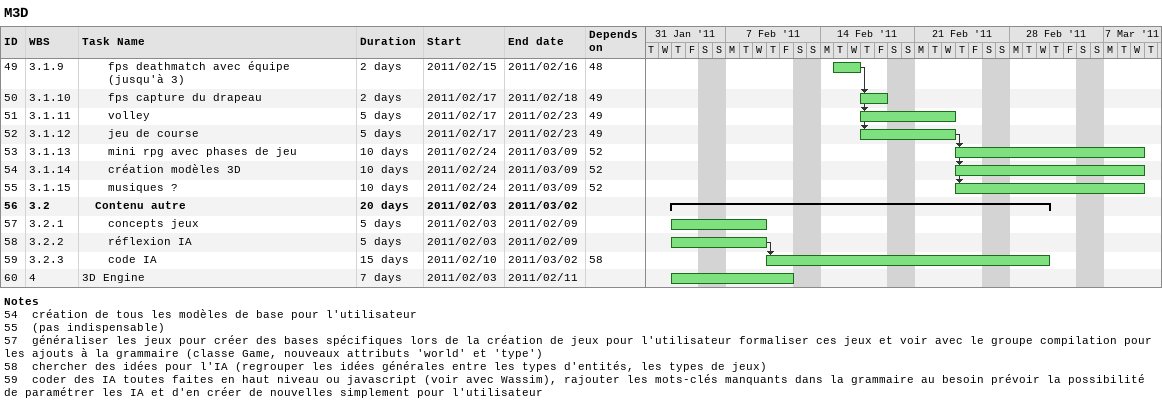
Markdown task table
M3D

| ID | WBS | Task | Duration | Start | Finish | Predecessors |
|---|---|---|---|---|---|---|
| 49 | 3.1.9 | fps deathmatch avec équipe (jusqu'à 3) | 2d | 2011-02-15 | 2011-02-16 | 48 |
| 50 | 3.1.10 | fps capture du drapeau | 2d | 2011-02-17 | 2011-02-18 | 49 |
| 51 | 3.1.11 | volley | 5d | 2011-02-17 | 2011-02-23 | 49 |
| 52 | 3.1.12 | jeu de course | 5d | 2011-02-17 | 2011-02-23 | 49 |
| 53 | 3.1.13 | mini rpg avec phases de jeu | 10d | 2011-02-24 | 2011-03-09 | 52 |
| 54 | 3.1.14 | création modèles 3D | 10d | 2011-02-24 | 2011-03-09 | 52 |
| 55 | 3.1.15 | musiques ? | 10d | 2011-02-24 | 2011-03-09 | 52 |
| 56 | 3.2 | **Contenu autre** | 20d | 2011-02-03 | 2011-03-02 |  |
| 57 | 3.2.1 | concepts jeux | 5d | 2011-02-03 | 2011-02-09 |  |
| 58 | 3.2.2 | réflexion IA | 5d | 2011-02-03 | 2011-02-09 |  |
| 59 | 3.2.3 | code IA | 15d | 2011-02-10 | 2011-03-02 | 58 |
| 60 | 4 | 3D Engine | 7d | 2011-02-03 | 2011-02-11 |  |

Notes
- 54: création de tous les modèles de base pour l'utilisateur
- 55: (pas indispensable)
- 57: généraliser les jeux pour créer des bases spécifiques lors de la création de jeux pour l'utilisateur formaliser ces jeux et voir avec le groupe compilation pour les ajouts à la grammaire (classe Game, nouveaux attributs 'world' et 'type')
- 58: chercher des idées pour l'IA (regrouper les idées générales entre les types d'entités, les types de jeux)
- 59: coder des IA toutes faites en haut niveau ou javascript (voir avec Wassim), rajouter les mots-clés manquants dans la grammaire au besoin prévoir la possibilité de paramétrer les IA et d'en créer de nouvelles simplement pour l'utilisateur
